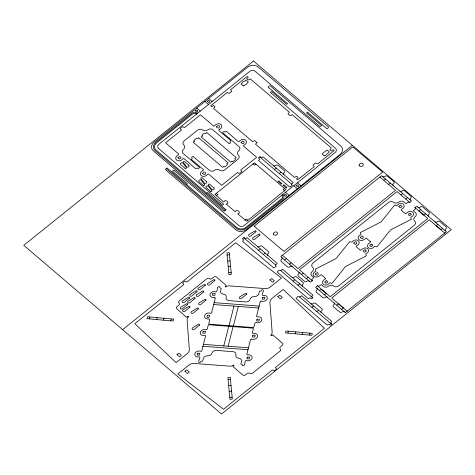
<?xml version="1.0" encoding="UTF-8"?>
<svg xmlns="http://www.w3.org/2000/svg" width="475" height="475" viewBox="0 0 475 475"><rect width="100%" height="100%" fill="white"/><g stroke="black" fill="none" stroke-linecap="round" stroke-linejoin="round"><path stroke-width="0.71" d="M286.336 258.59L284.572 260.134L289.038 263.839C289.542 264.795 291.858 262.521 290.825 262.414L282.399 255.247M308.233 277.281L306.31 278.677L301.975 274.871C300.913 274.514 303.311 272.567 303.745 273.44L312.265 280.725M306.464 278.7L310.454 282.085L311.992 281.135A0.861 0.683 -15.7 0 0 312.081 280.143A0.861 0.683 -15.7 0 1 312.17 279.158L313.898 277.59L311.838 275.755A3.687 2.939 -15.7 0 1 312.223 271.516A3.687 2.939 -15.7 0 0 312.609 267.283A3.687 2.939 -15.7 0 1 312.995 263.043L388.431 202.516A3.687 2.939 -15.7 0 1 393.561 202.332A3.687 2.939 -15.7 0 0 398.697 202.142A3.687 2.939 -15.7 0 1 403.827 201.952L406.018 203.716L407.924 202.326A0.861 0.683 -15.7 0 1 409.123 202.285A0.861 0.683 -15.7 0 0 410.323 202.243L411.463 200.937L381.562 175.714L280.862 256.488L284.549 260.009M390.456 183.047L388.538 184.413L383.931 180.512L385.635 178.903M409.818 202.457L401.007 195.065L402.747 193.479M326.295 293.36L321.812 289.554C321.278 288.788 319.004 290.647 320.043 291.015L324.336 294.803L326.301 293.384L330.22 296.727L427.726 218.5L414.978 207.628M347.326 311.321L343.378 307.913L341.418 309.379L337.125 305.591C336.092 305.217 338.378 303.4 338.895 304.131L343.051 307.711M345.301 312.562L446.429 231.782L416.878 206.287L415.263 207.189A0.861 0.683 -15.7 0 0 415.174 208.175A0.861 0.683 -15.7 0 1 415.085 209.166L413.351 210.734L415.417 212.562A3.687 2.939 -15.7 0 1 415.031 216.802A3.687 2.939 -15.7 0 0 414.651 221.035A3.687 2.939 -15.7 0 1 414.265 225.275L338.817 285.808A3.687 2.939 -15.7 0 1 333.688 285.998A3.687 2.939 -15.7 0 0 328.558 286.182A3.687 2.939 -15.7 0 1 323.428 286.372L321.237 284.602L319.325 285.992A0.861 0.683 -15.7 0 1 318.131 286.033A0.861 0.683 -15.7 0 0 316.932 286.081L315.738 287.322L319.705 290.724M419.027 211.066L420.808 209.623M442.706 228.315L440.782 229.71L436.181 225.803L437.914 224.194M260.3 248.924L247.047 237.66L245.444 238.604L243.978 237.524L242.416 238.741L243.705 240.012L242.535 241.33L273.725 267.936L275.844 266.623A0.861 0.683 -15.7 0 0 275.933 265.638A0.861 0.683 -15.7 0 1 276.022 264.646L277.186 263.358L260.514 249.007L258.501 250.331L243.675 237.702M281.093 172.205L263.061 156.809L261.428 157.742L259.926 156.667L258.424 157.848L259.688 159.143L258.543 160.485L289.708 187.067L291.828 185.761A0.861 0.683 -15.7 0 0 291.917 184.769A0.861 0.683 -15.7 0 1 292.006 183.783L293.17 182.495L281.093 172.193L279.359 173.612L291.733 184.193M294.791 279.668L293.081 281.224L297.564 284.935C298.134 285.808 300.36 283.617 299.333 283.516L282.75 269.367L281.152 270.287A0.861 0.683 -15.7 0 1 279.959 270.334A0.861 0.683 -15.7 0 0 278.76 270.376L277.091 272.074L308.281 298.674L309.938 297.772L311.363 298.888L312.859 297.748L311.683 296.376L312.859 295.052L299.666 283.801M316.831 311.612L312.301 307.77C311.351 307.337 313.595 305.526 314.07 306.351L318.553 310.062L316.849 311.612L331.633 324.259M258.495 250.373L263.18 254.452L265.103 253.086M279.342 173.612L274.508 169.617L276.218 168.061M407.55 197.6L405.781 199.019M206.548 193.141L226.094 209.79L224.853 210.781A0.861 0.683 -15.7 0 1 223.654 210.829L153.253 150.777A7.374 5.872 -15.7 0 1 154.019 142.304L247.665 67.171A7.374 5.872 -15.7 0 1 257.925 66.797L328.326 126.849A0.861 0.683 -15.7 0 1 328.237 127.834L326.996 128.832L307.901 112.539C307.889 111.477 305.823 113.044 307.07 113.204L321.658 125.649L320.019 126.605L254.98 71.125A3.687 2.939 -15.7 0 0 249.85 71.315L158.959 144.234A3.687 2.939 -15.7 0 0 158.573 148.473L223.624 204.292L222.413 205.277L207.735 192.553L206.554 193.123L156.008 150.005A6.27 4.993 -15.7 0 1 156.661 142.803L192.601 113.97A2.458 1.959 -15.7 0 1 195.534 113.543L196.608 114.03M223.784 345.907L228.76 326.301M229.021 325.707L233.997 306.102M228.113 346.239L233.088 326.628M233.35 326.04L238.325 306.434M425.618 213.768L423.825 215.157M227.098 255.123L227.673 260.621C227.252 261.582 230.63 261.018 230.001 260.247L229.277 252.617L226.949 252.991L227.103 255.105L229.484 254.689M231.551 391.002L229.134 391.489L229.74 396.934C229.372 397.913 232.566 397.326 232.103 396.583L230.476 379.768C230.993 378.801 227.531 379.287 228.148 380.142L228.582 385.611L231.004 385.338M231.153 272.288L230.612 266.736C231.076 265.792 227.656 266.261 228.285 267.11L228.707 272.555L231.153 272.288L231.337 274.378L229.009 274.752L228.813 272.674M156.697 319.509L157.183 317.656L170.697 318.856C172.009 318.511 170.78 321.474 170.216 320.809L149.94 318.939C148.984 319.586 149.37 316.481 150.462 317.027L157.172 317.633M216.416 195.724L217.841 194.578L216.321 193.283M255.936 164.018L254.511 165.158L252.991 163.863M245.017 220.115L246.442 218.969L247.962 220.269M284.531 188.409L283.106 189.555L284.632 190.849M122.627 329.662L352.373 145.338M295.765 331.847L289.079 331.265C288.177 330.647 287.363 333.545 288.551 333.177L295.112 333.842L295.771 331.859L309.308 333.088C310.608 332.797 309.463 335.599 308.845 335.053L295.26 333.782M302.617 332.476L302.082 334.4M164.053 318.214L163.501 320.192M309.272 335.059L311.778 335.273L312.301 333.361L309.813 333.135M219.153 129.758L220.519 128.731A3.687 2.939 -15.7 0 0 220.905 124.492A3.687 2.939 -15.7 0 0 215.775 124.682L214.231 126.071L213.619 126.071L200.48 114.808L184.597 127.585L182.614 126.665L180.298 128.588L181.468 130.091L165.537 142.815L178.743 154.054L178.695 154.589L176.991 155.794A3.687 2.939 -15.7 0 0 176.611 160.027A3.687 2.939 -15.7 0 0 181.741 159.843L183.243 158.472L183.855 158.43L195.676 168.69L196.602 168.34A0.861 0.683 -15.7 0 1 197.802 168.298A0.861 0.683 -15.7 0 0 199.001 168.251L199.565 167.443L183.166 153.455A3.687 2.939 -15.7 0 1 183.504 149.257A3.687 2.939 -15.7 0 0 183.843 145.059A3.687 2.939 -15.7 0 1 184.229 140.82L197.463 130.203A3.687 2.939 -15.7 0 1 202.593 130.019A3.687 2.939 -15.7 0 0 207.676 129.865A3.687 2.939 -15.7 0 1 212.758 129.717L229.134 143.682L230.155 143.26A0.861 0.683 -15.7 0 0 230.244 142.268A0.861 0.683 -15.7 0 1 230.333 141.283L230.785 140.529L218.797 130.494L219.082 129.776M214.587 297.57L212.883 297.487A3.687 2.939 -15.7 0 1 210.081 294.227A3.687 2.939 -15.7 0 1 214.397 291.513C218.833 293.776 215.876 286.496 218.993 286.484A0.861 0.683 -15.7 0 1 219.652 287.244A0.861 0.683 -15.7 0 0 220.305 288.004L221.243 288.301L220.602 290.872A3.687 2.939 -15.7 0 0 223.404 294.126A3.687 2.939 -15.7 0 1 226.201 297.386A3.687 2.939 -15.7 0 0 229.003 300.645L245.842 301.934A3.687 2.939 -15.7 0 0 250.159 299.22A3.687 2.939 -15.7 0 1 254.475 296.501A3.687 2.939 -15.7 0 0 258.792 293.788L259.457 291.217L260.508 291.08A0.861 0.683 -15.7 0 0 261.511 290.445A0.861 0.683 -15.7 0 1 262.521 289.809C265.703 290.112 258.946 296.744 264.444 295.337A3.687 2.939 -15.7 0 1 267.241 298.597A3.687 2.939 -15.7 0 1 262.93 301.31L261.274 301.15M186.622 184.609L187.346 183.683L172.389 171.131L174.052 170.192L239.073 225.655A3.687 2.939 -15.7 0 0 244.203 225.471L335.089 152.546A3.687 2.939 -15.7 0 0 335.475 148.313L270.423 92.494L271.641 91.503L286.229 103.948C286.348 105.005 288.283 103.39 287.096 103.283L267.959 86.996L269.2 85.999A0.861 0.683 -15.7 0 1 270.394 85.957L340.795 146.003A7.374 5.872 -15.7 0 1 340.029 154.476L246.382 229.609A7.374 5.872 -15.7 0 1 236.123 229.983L165.722 169.937A0.861 0.683 -15.7 0 1 165.811 168.946L167.052 167.948L237.138 227.733A6.27 4.993 -15.7 0 0 245.86 227.412L281.794 198.58A2.458 1.959 -15.7 0 0 282.405 196.163L281.853 195.261M214.718 297.528L215.329 297.967L211.523 312.954L211.025 313.292L208.941 313.013A3.687 2.939 -15.7 0 0 204.624 315.727A3.687 2.939 -15.7 0 0 207.427 318.986C211.814 317.989 208.406 322.068 208.893 324.17L253.484 327.578C255.105 325.82 253.697 321.112 257.474 322.81A3.687 2.939 -15.7 0 0 261.79 320.097A3.687 2.939 -15.7 0 0 258.988 316.837L256.886 316.801L256.536 316.392L260.33 301.405L261.137 301.079M213.993 302.623L259.297 306.084M213.513 304.534L258.816 307.996M203.3 344.339L248.603 347.801M202.813 346.257L248.116 349.719M149.963 316.979L147.47 316.76L146.947 318.672L149.441 318.897M171.196 318.903L173.702 319.129L173.179 321.041L170.673 320.815M288.574 331.218L286.069 330.992L285.546 332.904L288.052 333.129M370.221 241.561L370.518 242.179L368.76 243.443A3.687 2.939 -15.7 0 0 368.374 247.683A3.687 2.939 -15.7 0 0 373.504 247.493C374.716 245.332 375.695 246.572 376.978 246.846L390.183 230.351A2.458 1.959 -15.7 0 1 391.067 229.645L411.397 219.23C411.077 218.144 409.67 217.419 412.288 216.38A3.687 2.939 -15.7 0 0 412.668 212.141A3.687 2.939 -15.7 0 0 407.538 212.331L405.496 213.78L401.185 210.146L401.203 209.582L402.907 208.377A3.687 2.939 -15.7 0 0 403.293 204.143A3.687 2.939 -15.7 0 0 398.163 204.327C396.845 206.69 395.764 205.022 394.701 204.963L381.484 221.469A2.458 1.959 -15.7 0 1 380.6 222.175L360.27 232.596C360.466 233.581 362.205 234.573 359.379 235.446A3.687 2.939 -15.7 0 0 358.999 239.679A3.687 2.939 -15.7 0 0 364.129 239.495L366.172 238.046L370.31 241.585M325.28 278.166L325.5 278.801L323.766 280.036A3.687 2.939 -15.7 0 0 323.386 284.276A3.687 2.939 -15.7 0 0 328.516 284.086C329.727 281.918 330.707 283.153 331.983 283.438L345.194 266.944A2.458 1.959 -15.7 0 1 346.073 266.238L366.403 255.823C366.13 254.76 364.663 253.977 367.294 252.973A3.687 2.939 -15.7 0 0 367.68 248.734A3.687 2.939 -15.7 0 0 362.55 248.924L360.507 250.373L356.191 246.739L356.214 246.175L357.912 244.969A3.687 2.939 -15.7 0 0 358.298 240.736A3.687 2.939 -15.7 0 0 353.168 240.92C351.779 243.23 350.776 241.638 349.713 241.555L336.49 258.062A2.458 1.959 -15.7 0 1 335.611 258.768L315.275 269.188C315.507 270.18 317.11 271.172 314.391 272.038A3.687 2.939 -15.7 0 0 314.005 276.272A3.687 2.939 -15.7 0 0 319.135 276.082L321.177 274.639L325.179 278.142M251.53 339.174L253.169 339.322A3.687 2.939 -15.7 0 0 257.486 336.609A3.687 2.939 -15.7 0 0 254.683 333.355C250.242 334.584 253.882 329.828 253.252 328.172L208.626 324.758C207.082 326.093 208.394 331.419 204.636 329.531A3.687 2.939 -15.7 0 0 200.325 332.245A3.687 2.939 -15.7 0 0 203.122 335.498L205.224 335.534L205.574 335.985L201.768 350.972L201.222 351.31L199.185 351.031A3.687 2.939 -15.7 0 0 194.869 353.744A3.687 2.939 -15.7 0 0 197.671 357.004C203.235 355.621 196.359 362.164 199.589 362.526A0.861 0.683 -15.7 0 0 200.598 361.897A0.861 0.683 -15.7 0 1 201.608 361.261L202.653 361.119L203.318 358.548A3.687 2.939 -15.7 0 1 207.634 355.834A3.687 2.939 -15.7 0 0 211.951 353.121A3.687 2.939 -15.7 0 1 216.268 350.407L233.106 351.69A3.687 2.939 -15.7 0 1 235.909 354.95A3.687 2.939 -15.7 0 0 238.705 358.209A3.687 2.939 -15.7 0 1 241.508 361.469L240.873 364.04L241.811 364.331A0.861 0.683 -15.7 0 1 242.464 365.091A0.861 0.683 -15.7 0 0 243.117 365.851C246.187 365.922 243.337 358.554 247.713 360.828A3.687 2.939 -15.7 0 0 252.029 358.114A3.687 2.939 -15.7 0 0 249.232 354.855L247.089 354.813L246.774 354.409L250.574 339.423L251.417 339.108M197.469 113.341L195.457 112.427A2.458 1.959 -15.7 0 0 192.518 112.86L155.948 142.197A7.374 5.872 -15.7 0 0 155.183 150.67L225.263 210.455M230.577 266.321L230.037 260.662M230.434 379.353L230.238 377.275L227.911 377.649L228.113 379.727M379.952 176.985L383.865 180.322M388.692 184.437L395.532 190.273L297.985 268.541L291.139 262.705M400.959 194.904L397.058 191.573L299.505 269.842L303.406 273.167M419.366 211.328L423.516 214.872M436.448 225.904L440.604 229.443M436.115 225.655L429.246 219.8L331.74 298.027L338.61 303.887M440.889 229.728L444.832 233.094M208.638 98.485L212.2 101.519M204.963 101.436L208.519 104.47M297.439 182.756L301.002 185.79M293.764 185.701L297.32 188.741M259.659 156.839L274.479 169.48M196.727 108.045L200.284 111.079M285.528 192.31L289.085 195.35M317.478 285.861L321.522 289.311M338.895 304.131L343.378 307.913M321.812 289.596L325.963 293.14M289.37 264.124L301.637 274.586M324.532 294.844L336.793 305.3M341.62 309.421L345.295 312.556M166.226 168.613L236.307 228.398A7.374 5.872 -15.7 0 0 246.567 228.018L283.142 198.681A2.458 1.959 -15.7 0 0 283.747 196.264L282.708 194.572M263.34 254.481L275.743 265.062M280.648 270.507L293.057 281.087M297.902 285.22L312.722 297.861M313.738 306.06L301.661 295.765L300.069 296.685A0.861 0.683 -15.7 0 1 298.87 296.727A0.861 0.683 -15.7 0 0 297.677 296.774L296.008 298.466L327.192 325.072L328.848 324.164L330.273 325.286L331.776 324.146L330.6 322.798L331.77 321.45L318.582 310.193M299.565 296.899L311.968 307.479M227.709 261.036L228.249 266.695M232.103 396.975L232.299 399.042L229.971 399.416L229.775 397.349M228.677 385.706L229.211 391.37M302.504 286.217A1.633 1.3 -15.7 0 1 302.676 284.341L302.818 284.228A1.633 1.3 -15.7 0 0 302.991 282.352L296.679 276.967A1.639 1.306 -15.7 0 0 294.334 277.109A1.639 1.306 -15.7 0 1 291.988 277.246M321.421 312.615A1.633 1.3 -15.7 0 1 321.587 310.739L321.729 310.62A1.633 1.3 -15.7 0 0 321.902 308.744L315.59 303.365A1.639 1.306 -15.7 0 0 313.245 303.501A1.639 1.306 -15.7 0 1 310.899 303.644M283.931 174.61A1.639 1.306 -15.7 0 1 284.175 172.68A1.639 1.306 -15.7 0 0 284.412 170.745L278.107 165.359A1.633 1.3 -15.7 0 0 275.832 165.442L275.69 165.555A1.633 1.3 -15.7 0 1 273.416 165.638M267.947 255.479A1.639 1.306 -15.7 0 1 268.191 253.543A1.639 1.306 -15.7 0 0 268.428 251.607L262.117 246.228A1.633 1.3 -15.7 0 0 259.843 246.311L259.7 246.424A1.633 1.3 -15.7 0 1 257.432 246.507M281.705 257.587A1.639 1.306 -15.7 0 1 281.467 259.522A1.639 1.306 -15.7 0 0 281.224 261.452L287.535 266.837A1.633 1.3 -15.7 0 0 289.809 266.754L289.952 266.641A1.633 1.3 -15.7 0 1 292.226 266.558M298.787 272.151A1.639 1.306 -15.7 0 1 298.543 274.087A1.639 1.306 -15.7 0 0 298.306 276.022L304.612 281.408A1.633 1.3 -15.7 0 0 306.886 281.325L307.028 281.206A1.633 1.3 -15.7 0 1 309.302 281.123M393.288 185.434A1.633 1.3 -15.7 0 1 393.484 183.576L393.627 183.463A1.633 1.3 -15.7 0 0 393.799 181.581L387.487 176.201A1.639 1.306 -15.7 0 0 385.142 176.338A1.639 1.306 -15.7 0 1 382.797 176.48M410.37 199.999A1.633 1.3 -15.7 0 1 410.56 198.14L410.703 198.027A1.633 1.3 -15.7 0 0 410.875 196.151L404.563 190.766A1.639 1.306 -15.7 0 0 402.218 190.908A1.639 1.306 -15.7 0 1 399.873 191.051M316.884 288.319A1.633 1.3 -15.7 0 1 316.688 290.178L316.546 290.29A1.633 1.3 -15.7 0 0 316.38 292.167L322.685 297.552A1.639 1.306 -15.7 0 0 325.031 297.409A1.639 1.306 -15.7 0 1 327.376 297.273M333.973 302.896A1.633 1.3 -15.7 0 1 333.777 304.754L333.634 304.867A1.633 1.3 -15.7 0 0 333.462 306.743L339.773 312.128A1.639 1.306 -15.7 0 0 342.119 311.986A1.639 1.306 -15.7 0 1 344.464 311.843M428.468 216.167A1.639 1.306 -15.7 0 1 428.705 214.231A1.639 1.306 -15.7 0 0 428.949 212.295L422.637 206.916A1.633 1.3 -15.7 0 0 420.363 206.999L420.221 207.112A1.633 1.3 -15.7 0 1 417.947 207.195M445.55 230.743A1.639 1.306 -15.7 0 1 445.793 228.808A1.639 1.306 -15.7 0 0 446.037 226.872L439.725 221.493A1.633 1.3 -15.7 0 0 437.451 221.576L437.309 221.688A1.633 1.3 -15.7 0 1 435.058 221.789M187.108 316.908L186.467 317.169L176.795 308.774A1.847 1.467 -15.7 0 1 176.991 306.654L178.826 305.182A1.847 1.467 -15.7 0 0 179.022 303.062A1.847 1.467 -15.7 0 1 179.212 300.942L206.874 278.754A1.847 1.467 -15.7 0 1 209.439 278.659A1.847 1.467 -15.7 0 0 212.004 278.564L213.839 277.091A1.847 1.467 -15.7 0 1 216.404 276.996L225.993 285.172C227.276 285.588 223.683 287.007 225.928 286.942A4.127 3.289 -15.7 0 1 229.431 285.867L265.08 288.586A6.145 4.893 -15.7 0 0 270.299 286.983L281.42 278.065L235.713 242.749L186.895 282.073L184.929 281.105L182.614 283.029L183.831 284.525L134.847 323.653L176.1 362.562L187.215 353.643A6.145 4.893 -15.7 0 0 189.317 349.374L187.114 319.817A4.127 3.289 -15.7 0 1 188.522 316.95C189.192 316.213 187.197 315.899 187.108 316.926M194.447 141.223L193.147 142.167L222.733 167.402L223.784 166.369L224.806 166.915L227.472 164.766L226.795 163.661L228.249 162.978L198.663 137.744L197.897 138.878L196.513 138.314L193.848 140.428L194.447 141.241M202.493 135.951L201.893 135.155L204.559 133.042L205.942 133.606L206.708 132.472L236.295 157.706L234.846 158.371L235.517 159.493L232.851 161.637L231.83 161.096L230.779 162.129L201.192 136.895L202.487 136.004M256.951 142.601L255.473 144.139L294.536 177.466L296.483 176.255L298.074 177.496L296.548 179.016L297.493 179.906L314.278 166.618L313.001 165.074L315.572 162.949L317.585 163.964L334.162 150.551L333.106 149.684L331.384 150.961L329.852 149.726L331.318 147.992L292.25 114.665L290.1 115.734L287.909 113.804L289.382 112.219L250.319 78.897L248.14 80.026L246.715 78.761L248.3 77.348L247.249 76.451L230.553 89.769L231.741 91.438L229.075 93.504L227.27 92.393L210.692 105.872L211.749 106.673L213.625 105.462L215.08 106.816L213.56 108.389L252.605 141.692L254.606 140.547L256.951 142.601M272.139 335.107L271.136 335.783L270.726 335.077A4.127 3.289 -15.7 0 0 272.133 332.215L269.937 302.652A6.145 4.893 -15.7 0 1 272.033 298.389L283.153 289.465L324.425 328.344L275.417 367.502L276.634 369.004L274.318 370.928L272.371 369.948L223.541 409.284L177.834 373.968L188.955 365.043A6.145 4.893 -15.7 0 1 194.168 363.44L229.817 366.166A4.133 3.289 -15.7 0 0 233.326 365.091C235.547 364.984 231.978 366.492 233.261 366.86L242.844 375.036A1.847 1.467 -15.7 0 0 245.409 374.941L247.249 373.469A1.847 1.467 -15.7 0 1 249.814 373.374A1.847 1.467 -15.7 0 0 252.379 373.279L280.042 351.084A1.847 1.467 -15.7 0 0 280.232 348.971A1.847 1.467 -15.7 0 1 280.422 346.851L282.263 345.378A1.847 1.467 -15.7 0 0 282.453 343.259L272.775 334.851L272.145 335.095M273.357 234.056C274.134 236.039 277.649 235.368 277.572 233.332C277.317 231.058 273.428 231.622 273.357 234.056M359.076 165.282C359.842 167.253 363.333 166.648 363.31 164.546C362.995 162.254 359.147 162.913 359.082 165.252M191.324 159.368L203.425 169.64L203.377 170.175L201.679 171.374A3.687 2.939 -15.7 0 0 201.293 175.613A3.687 2.939 -15.7 0 0 206.423 175.423L207.931 174.052L208.578 174.028L221.718 185.297L237.619 172.508L239.584 173.434L241.9 171.511L240.73 170.014L256.66 157.29L243.455 146.045L243.503 145.51L245.207 144.311A3.687 2.939 -15.7 0 0 245.587 140.072A3.687 2.939 -15.7 0 0 240.457 140.262L238.99 141.603L238.343 141.675L226.522 131.415L225.595 131.765A0.861 0.683 -15.7 0 1 224.396 131.807A0.861 0.683 -15.7 0 0 223.197 131.848L222.656 132.679L239.026 146.644A3.687 2.939 -15.7 0 1 238.693 150.848A3.687 2.939 -15.7 0 0 238.355 155.046A3.687 2.939 -15.7 0 1 237.969 159.279L224.734 169.896A3.687 2.939 -15.7 0 1 219.604 170.086A3.687 2.939 -15.7 0 0 214.522 170.234A3.687 2.939 -15.7 0 1 209.439 170.388L193.064 156.423L192.042 156.845A0.861 0.683 -15.7 0 0 191.953 157.831A0.861 0.683 -15.7 0 1 191.864 158.822L191.33 159.339M215.044 194.417L223.796 202.012C224.889 198.229 230.826 203.27 226.171 204.036L235.268 211.797C236.473 207.979 242.232 213.192 237.637 213.821L246.727 221.243L285.873 189.572L254.362 162.848L215.044 194.417M254.149 226.165L283.979 251.453L382.624 172.087L352.818 146.917L254.155 226.136M278.059 181.432L281.04 184.104L281.954 183.659L279.015 180.868L278.059 181.432M283.094 185.321L286.081 187.993L286.995 187.548L284.056 184.757L283.1 185.292M177.846 157.777L179.366 159.078L181.141 157.629L179.615 156.358L177.846 157.777M195.409 110.8C198.556 114.79 198.259 107.843 195.409 110.8M202.534 173.357C206.227 177.763 206.696 168.667 202.534 173.357M207.326 101.24C210.401 105.212 210.17 98.384 207.326 101.211M216.374 126.867C219.984 131.254 220.75 122.235 216.38 126.837M241.062 142.447C244.916 146.822 245.165 137.815 241.068 142.393M284.21 195.071C287.375 199.013 287.06 192.203 284.216 195.041M296.127 185.511C299.167 189.507 299.096 182.596 296.127 185.511M315.24 274.022C318.885 278.415 319.497 269.384 315.246 273.992M326.729 280.862L327.904 281.954L326.046 283.314L324.633 281.966L326.188 280.66L326.729 280.862M353.768 243.111C357.628 247.499 357.728 238.402 353.768 243.111M360.234 237.429C364.117 241.811 364.266 232.75 360.234 237.399M365.257 249.951L366.439 251.014L364.574 252.397L363.161 251.055L364.717 249.743L365.257 249.951M371.717 244.269L372.893 245.361L371.034 246.721L369.621 245.373L371.177 244.067L371.717 244.269M398.762 206.518L400.282 207.812L402.058 206.37L400.502 205.099L398.762 206.518M410.246 213.358L411.433 214.421L409.563 215.81L408.156 214.463L409.711 213.15L410.246 213.358M243.248 85.785L243.776 86.017L244.797 84.978A2.399 1.912 -15.7 0 0 247.053 83.167L248.354 82.021L245.985 80.061L244.678 81.142A2.399 1.912 -15.7 0 0 242.422 82.953L241.08 84.016L243.248 85.761M324.182 155.747L324.752 155.954L328.825 152.457C330.452 152.119 326.509 149.156 326.45 150.433L322.014 153.835L324.182 155.729M197.493 353.353L197.19 355.057L199.553 355.122L199.898 353.258L197.499 353.323M203.045 331.467L202.742 333.165L205.105 333.23L205.473 331.384L203.051 331.431M207.219 315.453C205.812 321.26 213.75 313.708 207.225 315.424M212.776 293.568L212.467 295.266L214.831 295.331L215.199 293.485L212.788 293.502M247.214 357.152L246.911 358.851L249.274 358.922L249.618 357.052L247.22 357.123M252.765 335.261L252.463 336.965L254.826 337.03L255.194 335.184L252.771 335.231M256.939 319.253L256.637 320.952L259 321.023L259.368 319.176L256.939 319.253M262.497 297.362L262.194 299.066L264.551 299.131L264.925 297.285L262.497 297.362M176.955 354.54L179.52 356.808L181.391 355.419L178.867 353.127L176.961 354.51M184.888 371.224L187.453 373.498L189.323 372.079L186.764 369.811L184.888 371.224M269.925 279.953L272.49 282.221L274.36 280.832L271.801 278.534L269.931 279.923M277.851 296.637L280.416 298.906L282.293 297.493L279.728 295.218L277.851 296.637M255.817 231.848L250.871 235.933A1.366 1.087 -15.7 0 1 248.894 235.962A1.366 1.087 -15.7 0 1 249.268 234.329L254.915 230.939A0.772 0.612 -15.7 0 1 255.817 231.848M259.754 235.107L254.802 239.198A1.366 1.087 -15.7 0 1 252.825 239.228A1.366 1.087 -15.7 0 1 253.205 237.589L258.851 234.205A0.772 0.612 -15.7 0 1 259.754 235.107M196.923 291.816L191.977 295.907A1.366 1.087 -15.7 0 1 190 295.931A1.366 1.087 -15.7 0 1 190.374 294.298L196.021 290.908A0.772 0.612 -15.7 0 1 196.923 291.816M189.276 298.217L184.324 302.308A1.366 1.087 -15.7 0 1 182.347 302.332A1.366 1.087 -15.7 0 1 182.727 300.699L188.373 297.308A0.772 0.612 -15.7 0 1 189.276 298.217M205.117 285.392L200.171 289.483A1.366 1.087 -15.7 0 1 198.194 289.507A1.366 1.087 -15.7 0 1 198.568 287.874L204.214 284.483A0.772 0.612 -15.7 0 1 205.117 285.392M214.664 280.672L209.718 284.762A1.366 1.087 -15.7 0 1 207.741 284.786A1.366 1.087 -15.7 0 1 208.115 283.153L213.762 279.763A0.772 0.612 -15.7 0 1 214.664 280.672M187.459 304.612L182.507 308.702A1.366 1.087 -15.7 0 1 180.53 308.726A1.366 1.087 -15.7 0 1 180.91 307.093L186.556 303.709A0.772 0.612 -15.7 0 1 187.459 304.612M194.857 298.585L189.911 302.676A1.366 1.087 -15.7 0 1 187.934 302.7A1.366 1.087 -15.7 0 1 188.308 301.067L193.954 297.683A0.772 0.612 -15.7 0 1 194.857 298.585M203.407 292.042L198.455 296.133A1.366 1.087 -15.7 0 1 196.478 296.163A1.366 1.087 -15.7 0 1 196.858 294.53L202.504 291.139A0.772 0.612 -15.7 0 1 203.407 292.042M189.81 307.289L184.858 311.38A1.366 1.087 -15.7 0 1 182.881 311.404A1.366 1.087 -15.7 0 1 183.261 309.771L188.908 306.387A0.772 0.612 -15.7 0 1 189.81 307.289M205.812 300.313L200.86 304.404A1.366 1.087 -15.7 0 1 198.882 304.433A1.366 1.087 -15.7 0 1 199.263 302.795L204.909 299.41A0.772 0.612 -15.7 0 1 205.812 300.313M198.206 309.005L193.254 313.096A1.366 1.087 -15.7 0 1 191.277 313.126A1.366 1.087 -15.7 0 1 191.657 311.493L197.303 308.103A0.772 0.612 -15.7 0 1 198.206 309.005M199.298 325.227L194.346 329.312A1.366 1.087 -15.7 0 1 192.369 329.341A1.366 1.087 -15.7 0 1 192.749 327.708L198.396 324.318A0.772 0.612 -15.7 0 1 199.298 325.227M246.507 294.268L241.561 298.359A1.366 1.087 -15.7 0 1 239.584 298.383A1.366 1.087 -15.7 0 1 239.958 296.75L245.605 293.366A0.772 0.612 -15.7 0 1 246.507 294.268M253.496 60.996L23.75 245.32L221.504 414.004L451.25 229.68L253.496 60.996M188.83 165.252L184.508 161.571A0.772 0.612 -15.7 0 0 183.279 162.408L186.651 166.749A1.366 1.087 -15.7 0 0 188.593 166.891A1.366 1.087 -15.7 0 0 188.83 165.252M206.465 181.515L202.142 177.828A0.772 0.612 -15.7 0 0 200.913 178.671L204.286 183.012A1.366 1.087 -15.7 0 0 206.233 183.154A1.366 1.087 -15.7 0 0 206.465 181.515M213.964 187.91L209.641 184.223A0.772 0.612 -15.7 0 0 208.412 185.066L211.785 189.406A1.366 1.087 -15.7 0 0 213.726 189.549A1.366 1.087 -15.7 0 0 213.964 187.91M185.066 168.304L180.743 164.623A1.366 1.087 -15.7 0 1 180.981 162.984A1.366 1.087 -15.7 0 1 182.928 163.127L186.295 167.467A0.772 0.612 -15.7 0 1 185.066 168.304M210.579 191.449L206.257 187.762A1.366 1.087 -15.7 0 1 206.494 186.123A1.366 1.087 -15.7 0 1 208.436 186.271L211.808 190.606A0.772 0.612 -15.7 0 1 210.579 191.449M203.377 185.434L199.055 181.747A1.366 1.087 -15.7 0 1 199.292 180.108A1.366 1.087 -15.7 0 1 201.234 180.257L204.606 184.591A0.772 0.612 -15.7 0 1 203.377 185.434"/></g></svg>
